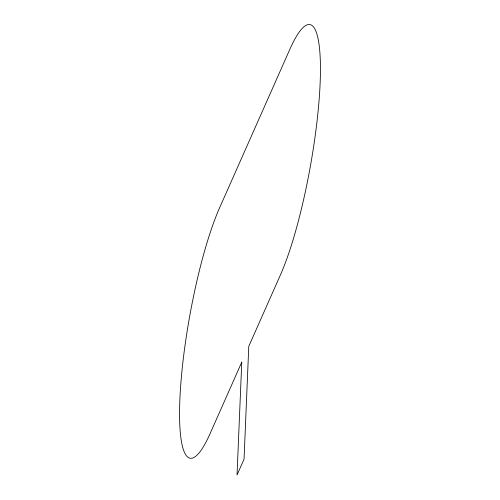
<?xml version="1.0" encoding="UTF-8"?>
<svg xmlns="http://www.w3.org/2000/svg" width="500" height="500" viewBox="0 0 500 500"><rect width="100%" height="100%" fill="white"/><g stroke="black" fill="none" stroke-linecap="round" stroke-linejoin="round"><path stroke-width="0.75" d="M241.762 362.156L237.031 475L244.05 459.175L248.775 346.331L280.338 275.131A139.963 25.6 -79.8 0 0 320.131 83.169A139.963 25.6 -79.8 0 0 289.794 49.438L219.662 207.662A139.963 25.6 -79.8 0 0 179.869 399.625A139.963 25.6 -79.8 0 0 210.206 433.356L241.762 362.156"/></g></svg>
